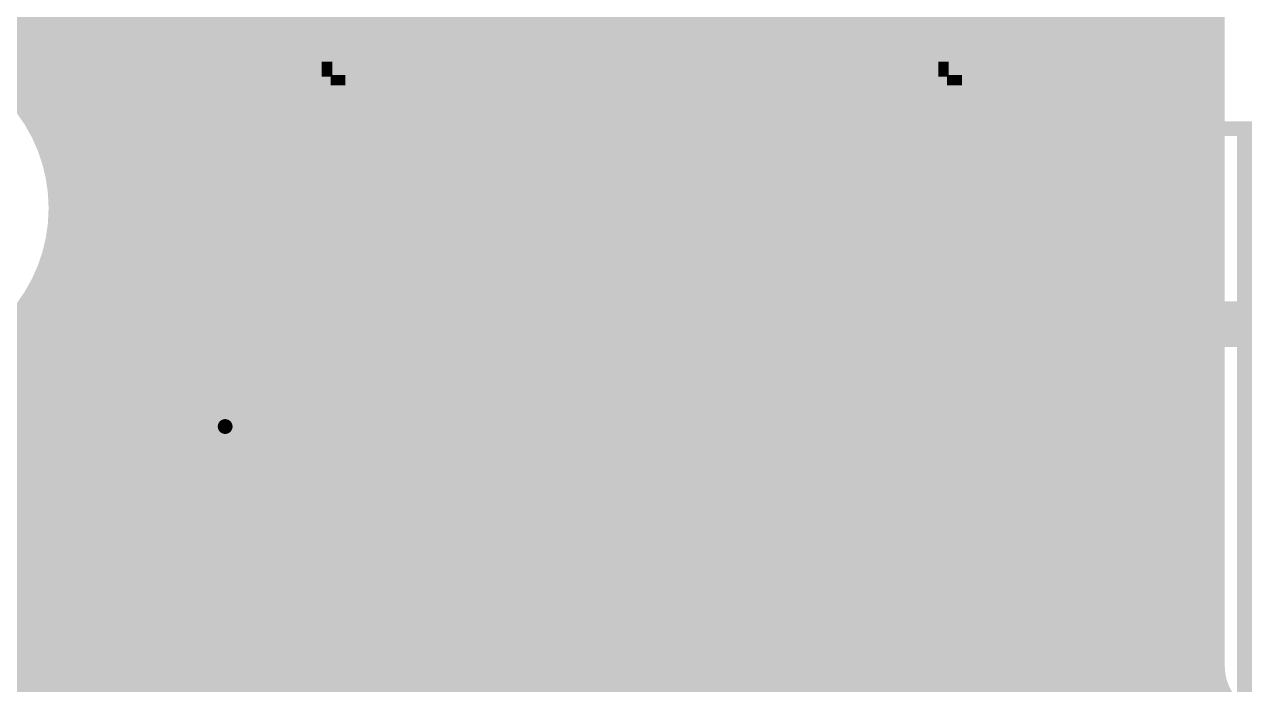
# Model space of a CAD drawing. Extents: x -20 to 155, y -91 to 215.
# Drawn here: x 103.33 to 116.05, y 187.77 to 194.57 of the extents above; entities that cross this region are included whole.
import ezdxf

# ---------------------------------------------------------------- set-up
doc = ezdxf.new("R2010")
doc.units = 0
doc.header["$MEASUREMENT"] = 0
doc.layers.get('0').update_dxf_attribs({"linetype": 'CONTINUOUS'})
for name, color, linetype in [('25-334-0_BOT', 7, 'CONTINUOUS'), ('25-334-0_DRD', 7, 'CONTINUOUS'), ('25-334-0_DRL', 2, 'CONTINUOUS'), ('25-334-0_IN1', 4, 'CONTINUOUS'), ('25-334-0_IN2', 3, 'CONTINUOUS'), ('25-334-0_SMT', 10, 'CONTINUOUS'), ('25-334-0_SPT', 14, 'CONTINUOUS'), ('25-334-0_SST', 12, 'CONTINUOUS'), ('25-334-0_TOP', 11, 'CONTINUOUS'), ('THRUHOLE_TAP', 15, 'CONTINUOUS')]:
    doc.layers.add(name, color=color, linetype=linetype)

# ---------------------------------------------------------------- blocks, each defined once
blk = doc.blocks.new('ROUND_66')
at = {"const_width": 0.35052}
blk.add_lwpolyline([(-0.17526, 0, 1), (0.17526, 0, 1)], format="xyb", close=True, dxfattribs=at)
blk = doc.blocks.new('ROUND_87')
at = {"const_width": 0.10033}
blk.add_lwpolyline([(-0.050164, 0, 1), (0.050164, 0, 1)], format="xyb", close=True, dxfattribs=at)
blk = doc.blocks.new('ROUND_69')
at = {"const_width": 0.35052}
blk.add_lwpolyline([(-0.17526, 0, 1), (0.17526, 0, 1)], format="xyb", close=True, dxfattribs=at)
blk = doc.blocks.new('RECTANGLE_5')
blk.add_solid([(0.4826, 0.4064), (0.4826, -0.4064), (-0.4826, 0.4064), (-0.4826, -0.4064)])
blk = doc.blocks.new('RECTANGLE_6')
blk.add_solid([(1.12522, 1.14935), (1.12522, -1.14935), (-1.12522, 1.14935), (-1.12522, -1.14935)])
blk = doc.blocks.new('ROUND_70')
at = {"const_width": 0.0762}
blk.add_lwpolyline([(-0.0381, 0, 1), (0.0381, 0, 1)], format="xyb", close=True, dxfattribs=at)
blk = doc.blocks.new('ROUND_75')
at = {"const_width": 0.10033}
blk.add_lwpolyline([(-0.050164, 0, 1), (0.050164, 0, 1)], format="xyb", close=True, dxfattribs=at)

msp = doc.modelspace()

# ---------------------------------------------------------------- linework, layer by layer
at = {"layer": '25-334-0_BOT', "const_width": 0.254}
for points in [[(103.7844, 214.122), (103.7844, 179.0446)], [(104.013, 214.122), (104.013, 179.0446)], [(104.2416, 214.122), (104.2416, 179.0446)], [(104.4702, 214.122), (104.4702, 179.0446)], [(104.6988, 214.122), (104.6988, 179.0446)], [(104.9274, 214.122), (104.9274, 179.0446)], [(105.156, 214.122), (105.156, 179.0446)], [(105.3846, 214.122), (105.3846, 179.0446)], [(105.6132, 214.122), (105.6132, 179.0446)], [(105.8418, 214.122), (105.8418, 179.0446)], [(106.0704, 214.122), (106.0704, 179.0446)], [(106.299, 214.122), (106.299, 179.0446)], [(106.5276, 214.122), (106.5276, 179.0446)], [(106.7562, 214.122), (106.7562, 179.0446)], [(106.9848, 214.122), (106.9848, 179.0446)], [(107.2134, 214.122), (107.2134, 179.0446)], [(107.442, 214.122), (107.442, 179.0446)], [(107.6706, 214.122), (107.6706, 179.0446)], [(107.8992, 214.122), (107.8992, 179.0446)], [(108.1278, 214.122), (108.1278, 179.0446)], [(108.3564, 214.122), (108.3564, 179.0446)], [(108.585, 214.122), (108.585, 179.0446)], [(108.8136, 214.122), (108.8136, 179.0446)], [(109.0422, 214.122), (109.0422, 179.0446)], [(109.2708, 214.122), (109.2708, 179.0446)], [(109.4994, 214.122), (109.4994, 179.0446)], [(109.728, 214.122), (109.728, 179.0446)], [(109.9566, 214.122), (109.9566, 179.0446)], [(110.1852, 214.122), (110.1852, 179.0446)], [(110.4138, 214.122), (110.4138, 179.0446)], [(110.6424, 214.122), (110.6424, 179.0446)], [(110.871, 214.122), (110.871, 179.0446)], [(111.0996, 214.122), (111.0996, 179.0446)], [(111.3282, 214.122), (111.3282, 179.0446)], [(111.5568, 214.122), (111.5568, 179.0446)], [(111.7854, 214.122), (111.7854, 179.0446)], [(112.014, 214.122), (112.014, 179.0446)], [(112.2426, 214.122), (112.2426, 179.0446)], [(112.4712, 214.122), (112.4712, 179.0446)], [(112.6998, 214.122), (112.6998, 179.0446)], [(112.9284, 214.122), (112.9284, 179.0446)], [(113.157, 214.122), (113.157, 179.0446)], [(113.3856, 214.122), (113.3856, 179.18938)], [(113.6142, 214.122), (113.6142, 179.2732)], [(113.8428, 214.122), (113.8428, 179.29098)], [(114.0714, 214.122), (114.0714, 179.24526)], [(114.3, 214.122), (114.3, 179.12588)], [(114.5286, 214.122), (114.5286, 178.87442)], [(114.7572, 203.59624), (114.7572, 166.1922)], [(114.9858, 203.59624), (114.9858, 166.4208)], [(115.2144, 203.59624), (115.2144, 166.6494)], [(115.443, 203.59624), (115.443, 166.878)], [(115.57, 200.66), (115.57, 187.96)], [(103.5558, 199.96404), (103.5558, 193.3956)], [(103.3272, 199.58558), (103.3272, 193.77152)], [(115.57, 194.55384), (95.758, 194.55384)], [(115.57, 194.32524), (102.5652, 194.32524)], [(115.57, 194.09664), (102.98938, 194.09664)], [(115.57, 193.86804), (103.24592, 193.86804)], [(115.57, 193.63944), (103.42118, 193.63944)], [(115.57, 193.41084), (103.54818, 193.41084)], [(115.57, 193.18224), (103.63454, 193.18224)], [(115.57, 192.95364), (103.68534, 192.95364)], [(115.57, 192.72504), (103.7082, 192.72504)], [(115.57, 192.49644), (103.69804, 192.49644)], [(115.57, 192.26784), (103.65994, 192.26784)], [(115.57, 192.03924), (103.58628, 192.03924)], [(103.5558, 191.96304), (103.5558, 179.0446)], [(115.57, 191.81064), (103.47706, 191.81064)], [(115.57, 191.58204), (103.32212, 191.58204)], [(103.3272, 191.58712), (103.3272, 179.0446)], [(115.57, 191.35344), (103.10368, 191.35344)], [(115.57, 191.12484), (102.77094, 191.12484)], [(115.57, 190.89624), (94.63024, 190.89624)], [(115.57, 190.66764), (94.40164, 190.66764)], [(115.57, 190.43904), (94.17304, 190.43904)], [(115.57, 190.21044), (93.94444, 190.21044)], [(115.57, 189.98184), (93.71584, 189.98184)], [(115.57, 189.75324), (93.48724, 189.75324)], [(115.57, 189.52464), (93.25864, 189.52464)], [(115.57, 189.29604), (93.03004, 189.29604)], [(115.57, 189.06744), (92.80144, 189.06744)], [(115.57, 188.83884), (92.57284, 188.83884)], [(115.57, 188.61024), (92.34424, 188.61024)], [(115.57, 188.38164), (92.11564, 188.38164)], [(115.57, 188.15304), (91.88704, 188.15304)], [(115.57, 187.92444), (91.65844, 187.92444)], [(115.62588, 187.69584), (91.42984, 187.69584)]]:
    msp.add_lwpolyline(points, dxfattribs=at)
for points in [[(103.7082, 192.67932, 0.4142136), (101.95052, 194.437)], [(101.95052, 190.92164, 0.4142136), (103.7082, 192.67932)], [(115.57, 187.96, 0.4142136), (116.205, 187.325)]]:
    msp.add_lwpolyline(points, format="xyb", dxfattribs=at)
at = {"layer": '25-334-0_DRD', "const_width": 0.254}
for points in [[(111.76, 191.135), (110.49, 189.865)], [(111.76, 189.865), (110.49, 191.135)], [(111.76, 191.135), (110.49, 189.865)], [(111.76, 189.865), (110.49, 191.135)]]:
    msp.add_lwpolyline(points, dxfattribs=at)
at = {"layer": '25-334-0_SST', "const_width": 0.1524}
for points in [[(104.86644, 212.89772), (103.66756, 212.89772), (61.43244, 212.89772), (61.43244, 190.96228), (103.66756, 190.96228), (103.66756, 212.89772), (103.66756, 214.0966), (61.43244, 214.0966)], [(105.39984, 190.42888), (104.86644, 190.96228), (104.86644, 212.89772), (105.39984, 213.43112), (105.39984, 190.42888)], [(106.5022, 194.11188), (106.39552, 194.11188)], [(106.426, 194.12204), (106.426, 193.87566)], [(106.56316, 194.05092), (106.56316, 193.94678)], [(112.8522, 194.11188), (112.74552, 194.11188)], [(112.776, 194.12204), (112.776, 193.87566)], [(112.91316, 194.05092), (112.91316, 193.94678)], [(106.57332, 193.97472), (106.32694, 193.97472)], [(112.92332, 193.97472), (112.67694, 193.97472)], [(111.9505, 190.9445), (111.9505, 193.8655), (110.3122, 193.8655), (110.3122, 190.9445), (111.9505, 190.9445)], [(106.64952, 193.49974), (106.3498, 193.49974), (106.3498, 187.50026), (106.64952, 187.50026)], [(109.25048, 193.49974), (109.5502, 193.49974), (109.5502, 187.50026), (109.25048, 187.50026)], [(112.99952, 193.49974), (112.6998, 193.49974), (112.6998, 187.50026), (112.99952, 187.50026)], [(115.60048, 193.49974), (115.9002, 193.49974), (115.9002, 187.50026), (115.60048, 187.50026)], [(106.3625, 191.643), (106.3625, 191.3255)], [(109.5375, 191.643), (106.3625, 191.643)], [(106.4641, 191.643), (106.4641, 191.3255)], [(106.60126, 191.643), (106.60126, 191.3255)], [(106.73842, 191.643), (106.73842, 191.3255)], [(106.87558, 191.643), (106.87558, 191.3255)], [(107.01274, 191.643), (107.01274, 191.3255)], [(107.1499, 191.643), (107.1499, 191.3255)], [(107.28706, 191.643), (107.28706, 191.3255)], [(107.42422, 191.643), (107.42422, 191.3255)], [(107.56138, 191.643), (107.56138, 191.3255)], [(107.69854, 191.643), (107.69854, 191.3255)], [(107.8357, 191.643), (107.8357, 191.3255)], [(107.97286, 191.643), (107.97286, 191.3255)], [(108.11002, 191.643), (108.11002, 191.3255)], [(108.24718, 191.643), (108.24718, 191.3255)], [(108.38434, 191.643), (108.38434, 191.3255)], [(108.5215, 191.643), (108.5215, 191.3255)], [(108.65866, 191.643), (108.65866, 191.3255)], [(108.79582, 191.643), (108.79582, 191.3255)], [(108.93298, 191.643), (108.93298, 191.3255)], [(109.07014, 191.643), (109.07014, 191.3255)], [(109.2073, 191.643), (109.2073, 191.3255)], [(109.34446, 191.643), (109.34446, 191.3255)], [(109.48162, 191.643), (109.48162, 191.3255)], [(109.5375, 191.643), (109.5375, 191.3255)], [(112.7125, 191.643), (112.7125, 191.3255)], [(115.8875, 191.643), (112.7125, 191.643)], [(112.8141, 191.643), (112.8141, 191.3255)], [(112.95126, 191.643), (112.95126, 191.3255)], [(113.08842, 191.643), (113.08842, 191.3255)], [(113.22558, 191.643), (113.22558, 191.3255)], [(113.36274, 191.643), (113.36274, 191.3255)], [(113.4999, 191.643), (113.4999, 191.3255)], [(113.63706, 191.643), (113.63706, 191.3255)], [(113.77422, 191.643), (113.77422, 191.3255)], [(113.91138, 191.643), (113.91138, 191.3255)], [(114.04854, 191.643), (114.04854, 191.3255)], [(114.1857, 191.643), (114.1857, 191.3255)], [(114.32286, 191.643), (114.32286, 191.3255)], [(114.46002, 191.643), (114.46002, 191.3255)], [(114.59718, 191.643), (114.59718, 191.3255)], [(114.73434, 191.643), (114.73434, 191.3255)], [(114.8715, 191.643), (114.8715, 191.3255)], [(115.00866, 191.643), (115.00866, 191.3255)], [(115.14582, 191.643), (115.14582, 191.3255)], [(115.28298, 191.643), (115.28298, 191.3255)], [(115.42014, 191.643), (115.42014, 191.3255)], [(115.5573, 191.643), (115.5573, 191.3255)], [(115.69446, 191.643), (115.69446, 191.3255)], [(115.83162, 191.643), (115.83162, 191.3255)], [(115.8875, 191.643), (115.8875, 191.3255)], [(109.5375, 191.56426), (106.3625, 191.56426)], [(115.8875, 191.56426), (112.7125, 191.56426)], [(109.5375, 191.4271), (106.3625, 191.4271)], [(115.8875, 191.4271), (112.7125, 191.4271)], [(109.5375, 191.3255), (106.3625, 191.3255)], [(115.8875, 191.3255), (112.7125, 191.3255)], [(104.86644, 190.96228), (103.66756, 190.96228), (103.66756, 189.7634), (104.20096, 189.23)], [(110.71606, 189.4713), (110.54842, 189.53226), (110.54842, 189.88786), (110.71606, 189.94628), (111.39424, 189.94628), (111.56442, 189.88786), (111.56442, 189.53226), (111.39424, 189.4713)], [(61.43244, 189.7634), (103.66756, 189.7634)], [(104.20096, 189.23), (60.89904, 189.23)], [(110.54842, 188.9887), (111.56442, 188.6331), (111.56442, 189.10808)]]:
    msp.add_lwpolyline(points, dxfattribs=at)
for points in [[(106.44886, 194.12458, 0.4142136), (106.3244, 194.00012)], [(106.57586, 194.00012, 0.4142136), (106.44886, 194.12712)], [(112.79886, 194.12458, 0.4142136), (112.6744, 194.00012)], [(112.92586, 194.00012, 0.4142136), (112.79886, 194.12712)], [(106.3244, 194.00012, 0.4142136), (106.44886, 193.87566)], [(106.44886, 193.87312, 0.4142136), (106.57586, 194.00012)], [(112.6744, 194.00012, 0.4142136), (112.79886, 193.87566)], [(112.79886, 193.87312, 0.4142136), (112.92586, 194.00012)], [(103.66756, 189.7634, 0.4142136), (104.86644, 190.96228)], [(104.20096, 189.23, 0.4142136), (105.39984, 190.42888)]]:
    msp.add_lwpolyline(points, format="xyb", dxfattribs=at)
at = {"layer": '25-334-0_TOP'}
for points, const_width in [([(108.585, 208.5086), (108.585, 203.327), (106.807, 201.549), (106.807, 195.58), (107.95, 194.437), (107.95, 192.94856)], 0.635), ([(114.3, 192.94856), (114.935, 193.58356), (114.935, 201.168), (116.205, 202.438), (116.205, 205.105)], 0.635), ([(107.95, 192.94856), (107.85856, 193.04), (106.934, 193.04), (101.95052, 198.02348), (101.95052, 200.68032)], 1.27), ([(107.95, 192.94856), (108.88218, 193.88074), (108.88218, 197.485)], 1.27), ([(113.36528, 197.485), (113.284, 197.485), (112.776, 196.977), (112.776, 193.294), (113.1189, 192.94856), (114.3, 192.94856)], 1.27), ([(108.1151, 193.1162), (107.95, 192.94856)], 1.27), ([(111.125, 193.1162), (108.1151, 193.1162)], 0.635), ([(107.95, 192.913), (107.95, 192.94856)], 0.635), ([(111.125, 191.6938), (111.125, 190.5)], 0.635), ([(111.125, 190.5), (111.125, 191.6938)], 0.635), ([(107.95, 188.0489), (107.95, 186.055)], 0.635), ([(107.95, 188.0489), (107.95, 186.055)], 0.635), ([(114.3, 188.0489), (114.3, 186.055)], 0.635), ([(114.3, 186.055), (114.3, 188.0489)], 0.635)]:
    msp.add_lwpolyline(points, dxfattribs=dict(at, const_width=const_width))

# ---------------------------------------------------------------- block references
at = {"layer": '25-334-0_BOT'}
msp.add_blockref('ROUND_66', (111.125, 190.5), dxfattribs=at)
at = {"layer": '25-334-0_DRL'}
msp.add_blockref('ROUND_87', (111.125, 190.5), dxfattribs=at)
at = {"layer": '25-334-0_IN1'}
msp.add_blockref('ROUND_66', (111.125, 190.5), dxfattribs=at)
at = {"layer": '25-334-0_IN2'}
msp.add_blockref('ROUND_69', (111.125, 190.5), dxfattribs=at)
at = {"layer": '25-334-0_SMT'}
for name, p in [('RECTANGLE_6', (107.95, 192.94856)), ('RECTANGLE_6', (114.3, 192.94856)), ('RECTANGLE_5', (111.125, 193.1162)), ('RECTANGLE_5', (111.125, 191.6938)), ('RECTANGLE_6', (107.95, 188.0489)), ('RECTANGLE_6', (114.3, 188.0489))]:
    msp.add_blockref(name, p, dxfattribs=at)
at = {"layer": '25-334-0_SPT'}
for name, p in [('RECTANGLE_6', (107.95, 192.94856)), ('RECTANGLE_6', (114.3, 192.94856)), ('RECTANGLE_5', (111.125, 193.1162)), ('RECTANGLE_5', (111.125, 191.6938)), ('RECTANGLE_6', (107.95, 188.0489)), ('RECTANGLE_6', (114.3, 188.0489))]:
    msp.add_blockref(name, p, dxfattribs=at)
at = {"layer": '25-334-0_SST'}
msp.add_blockref('ROUND_70', (105.39984, 190.42888), dxfattribs=at)
at = {"layer": '25-334-0_TOP'}
for name, p in [('RECTANGLE_6', (107.95, 192.94856)), ('RECTANGLE_6', (114.3, 192.94856)), ('RECTANGLE_5', (111.125, 193.1162)), ('RECTANGLE_5', (111.125, 191.6938)), ('ROUND_66', (111.125, 190.5)), ('RECTANGLE_6', (107.95, 188.0489)), ('RECTANGLE_6', (114.3, 188.0489))]:
    msp.add_blockref(name, p, dxfattribs=at)
at = {"layer": 'THRUHOLE_TAP'}
msp.add_blockref('ROUND_75', (111.125, 190.5), dxfattribs=at)

doc.saveas('drawing.dxf')
